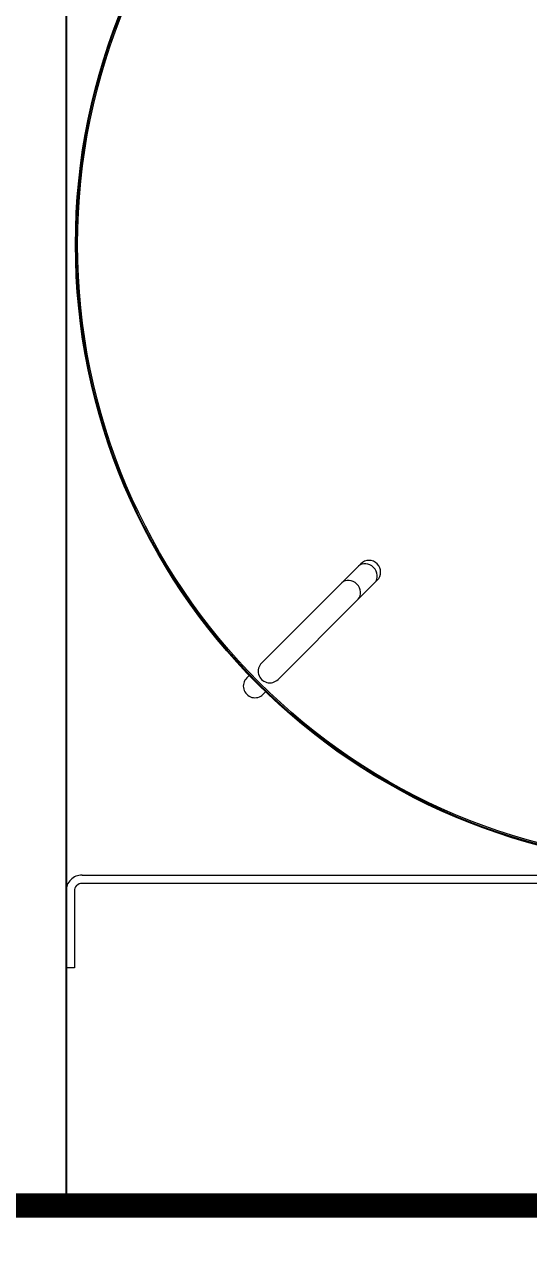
# Model space of a CAD drawing. Header units: millimetres. Extents: x -20146070 to 165023, y -3349561 to 35447.
# Drawn here: x -365233.2 to -365129.7, y -17133.1 to -16882.3 of the extents above; entities that cross this region are included whole.
import ezdxf
from ezdxf import colors
from ezdxf.entities.mleader import LeaderData, LeaderLine
from ezdxf.math import Vec2, Vec3

# ---------------------------------------------------------------- set-up
doc = ezdxf.new("R2010")
doc.units = ezdxf.units.MM
doc.header["$LTSCALE"] = 50
doc.linetypes.add('CONTINOUS', pattern=[0])
for name, color, linetype in [('ASPL- FM200-DEVICES', 8, 'Continuous'), ('BLK 2 - 1ST  2ND STOREY PLAN 031023$0$A-_WALLPRTN_E-1', 8, 'Continuous'), ('F--FM 200 Cylinder', 8, 'Continuous'), ('M_FIREALAM-_E-', 10, 'Continuous'), ('M_NOVEC Cylinder', 1, 'Continuous'), ('NW_FM200', 1, 'Continuous')]:
    doc.layers.add(name, color=color, linetype=linetype)
doc.styles.add('RomanS', font='romans__.ttf', dxfattribs={"width": 0.75, "height": 40})

# ---------------------------------------------------------------- blocks, each defined once
blk = doc.blocks.new('180')
at = {"layer": 'ASPL- FM200-DEVICES', "color": 1, "lineweight": 5}
for p, q in [((-38431.02, -130053.55), (-38431.02, -130025.2)), ((-38431.02, -130025.2), (-38427.95, -130025.2)), ((-38427.95, -130025.2), (-38427.95, -130053.55)), ((-38660.78, -130056.41), (-38433.88, -130056.41)), ((-38433.88, -130059.48), (-38660.78, -130059.48)), ((-38500.74, -130126.22), (-38501.67, -130127.14)), ((-38506.24, -130131.72), (-38535.86, -130161.34)), ((-38495.61, -130133.2), (-38494.68, -130132.28)), ((-38529.8, -130167.4), (-38500.18, -130137.78)), ((-38542.01, -130167.49), (-38535.86, -130161.34)), ((-38542.01, -130167.49), (-38542.86, -130168.33)), ((-38535.95, -130173.55), (-38529.8, -130167.4)), ((-38536.8, -130174.39), (-38535.95, -130173.55))]:
    blk.add_line(p, q, dxfattribs=at)
for radius in [229.34, 229.02, 228.54]:
    blk.add_circle((-38660.78, -130292.31), radius, dxfattribs=at)
for centre, radius, start, end in [((-38433.88, -130053.55), 5.93, 270, 0), ((-38433.88, -130053.55), 2.86, 270, 0), ((-38497.71, -130129.25), 4.29, 315, 135), ((-38503.21, -130134.75), 4.29, 315, 135), ((-38539.83, -130171.36), 4.29, 135, 315)]:
    blk.add_arc(centre, radius, start, end, dxfattribs=at)
for centre in [(-38532.83, -130164.37), (-38538.98, -130170.52)]:
    blk.add_ellipse(centre, major_axis=(3.03, -3.03), ratio=0.832962, start_param=3.141593, end_param=6.283185, dxfattribs=at)
blk = doc.blocks.new('SMOKE')
at = {"color": 7, "linetype": 'CONTINOUS'}
ml = blk.add_multileader_mtext('Standard', dxfattribs=at)
ml.set_content('{\\fArial|b0|i0|c0|p34;S}', color=7, style='RomanS')
ml.set_leader_properties(color=10)
ml.build(insert=Vec2(0, 0))
ml.multileader.update_dxf_attribs({"dogleg_length": 3.34, "arrow_head_size": 171.11, "scale": 50})
ctx = ml.context
ctx.base_point, ctx.scale, ctx.char_height, ctx.arrow_head_size, ctx.landing_gap_size, ctx.plane_origin = Vec3(10040458.85, 1663039.05), 50, 256.6687, 171.11, 171.11, Vec3(10036247.2, 1658323.42)
notes = []
notes.append((ctx, [(0, (0, 0, 0), (0, 0), (1, 0), 1, [])]))
ctx.mtext.insert, ctx.mtext.flow_direction = Vec3(10040629.96, 1663169.57), 5
for ctx, leaders in notes:
    for number, flags, end, landing, length, lines in leaders:
        leader = LeaderData()
        leader.index, (leader.has_last_leader_line, leader.has_dogleg_vector, leader.attachment_direction) = number, flags
        leader.last_leader_point, leader.dogleg_vector, leader.dogleg_length = Vec3(end), Vec3(landing), length
        for number, points, colour, breaks in lines:
            line = LeaderLine()
            line.index, line.vertices, line.color, line.breaks = number, Vec3.list(points), colors.encode_raw_color(colour), breaks
            leader.lines.append(line)
        ctx.leaders.append(leader)

msp = doc.modelspace()

# ---------------------------------------------------------------- linework, layer by layer
at = {"layer": 'BLK 2 - 1ST  2ND STOREY PLAN 031023$0$A-_WALLPRTN_E-1'}
msp.add_line((-362171.54, -17124.66), (-365271.54, -17124.66), dxfattribs=at)
at = {"layer": 'F--FM 200 Cylinder', "color": 1, "lineweight": -3}
msp.add_lwpolyline([(-365271.54, -17124.66), (-365271.54, -16754.29), (-365224.62, -16754.29), (-365224.62, -17124.66)], close=True, dxfattribs=at)
at = {"layer": 'NW_FM200', "color": 2, "const_width": 5}
msp.add_lwpolyline([(-365271.54, -14449.66), (-362171.54, -14449.66), (-362171.54, -17124.66), (-365271.54, -17124.66)], close=True, dxfattribs=at)

# ---------------------------------------------------------------- block references
at = {"layer": 'M_FIREALAM-_E-'}
for p, xscale, yscale, zscale in [((-13215027.01, -2136319.15), 1.28, 1.28, 1.28), ((-12842896.26, -2136319.15), 1.28, 1.28, 1.28), ((-13209527.32, -2137019.4), 1.28, 1.28, 1.28), ((-12837356.49, -2137100.4), 1.28, 1.28, 1.28), ((-13215027.01, -2138819.15), 1.28, 1.28, 1.28), ((-12842882.17, -2139119.15), 1.28, 1.28, 1.28), ((-12837356.49, -2141062.9), 1.28, 1.28, 1.28), ((-13209538.6, -2141143.9), 1.28, 1.28, 1.28), ((-13216376.87, -2141531.65), 1.28, 1.28, 1.28), ((-13213677.07, -2141531.65), 1.28, 1.28, 1.28), ((-12844197.58, -2141531.65), 1.28, 1.28, 1.28), ((-12841946.36, -2141531.65), 1.28, 1.28, 1.28), ((-10646155.78, -1718610.07), 1.024, 1.024, 1.024), ((-10273997.75, -1718610.07), 1.024, 1.024, 1.024), ((-10644656.35, -1718640.43), 1.024, 1.024, 1.024), ((-10272498.32, -1718640.43), 1.024, 1.024, 1.024)]:
    msp.add_blockref('SMOKE', p, dxfattribs=dict(at, xscale=xscale, yscale=yscale, zscale=zscale))
at = {"layer": 'M_NOVEC Cylinder', "lineweight": -3, "xscale": 0.5556846926846102, "yscale": 0.5556846926846102, "zscale": 0.5556846926846102, "rotation": 180}
msp.add_blockref('180', (-386578.44, -89328.93), dxfattribs=at)

doc.saveas('drawing.dxf')
